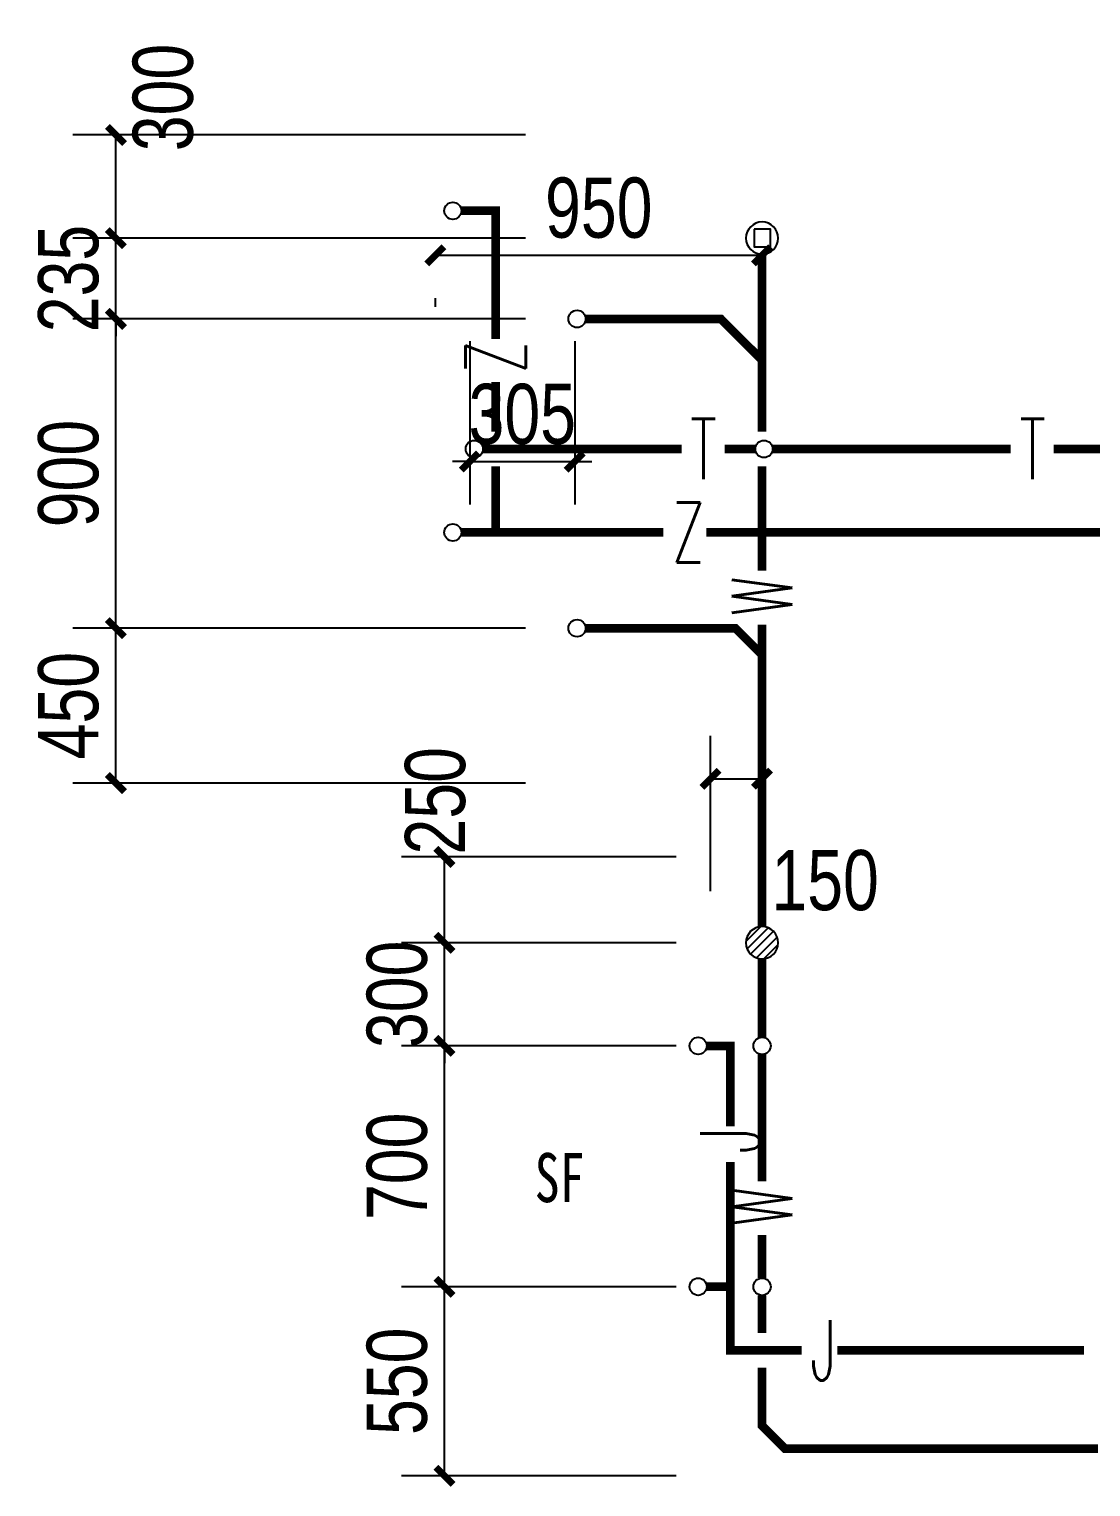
# Model space of a CAD drawing. Extents: x 31688 to 157843, y 203 to 96712.
# Drawn here: x 101199 to 104286, y 6746 to 10985 of the extents above; entities that cross this region are included whole.
import ezdxf

# ---------------------------------------------------------------- set-up
doc = ezdxf.new("R2010")
doc.units = 0
doc.header["$LTSCALE"] = 1000
doc.header["$MEASUREMENT"] = 0
doc.linetypes.add('109-34 轴网$0$L1$0$$AUDIT_BAD_LTYPE1', pattern=[0])
doc.layers.get('Defpoints').update_dxf_attribs({"color": 167})
for name, color, linetype in [('02-TEXT_房间', 7, 'Continuous'), ('A-I_卫-洁具', 241, 'Continuous'), ('EQUIP_污水', 7, 'Continuous'), ('PIPE-中水', 122, 'Continuous'), ('PIPE-污水', 2, 'Continuous'), ('PIPE-给水中', 3, 'Continuous'), ('PIPE-通气', 30, 'Continuous'), ('TEXT_中水', 7, 'Continuous'), ('TEXT_污水', 7, 'Continuous'), ('TEXT_给水', 7, 'Continuous'), ('TEXT_通气', 7, 'Continuous'), ('TWT_DIM', 3, 'Continuous'), ('VPIPE-中水', 122, 'TG_Z'), ('VPIPE-给水中', 3, 'TG_J1'), ('VPIPE-通气', 3, 'Continuous')]:
    doc.layers.add(name, color=color, linetype=linetype)
doc.styles.add('_TCH_DIM_T3', font='ros.shx', dxfattribs={"width": 0.8, "bigfont": 'jd.shx'})
doc.styles.add('_TCH_SPACE', font='STXIHEI.TTF', dxfattribs={"width": 0.75, "height": 5})
doc.styles.add('_TWT_PIPETEXT', font='SIMPLEX', dxfattribs={"width": 0.8, "height": 3.5, "bigfont": 'HZTXT'})
doc.styles.add('TG_LINETYPE', font='SIMPLEX', dxfattribs={"width": 0.8, "height": 3, "bigfont": 'HZTXT'})
doc.linetypes.add('TG_J1', pattern='A,5,-0.6,["J1",TG_LINETYPE,S=0.1,R=0,X=-0.52,Y=-0.15],0', length=5.6)
doc.linetypes.add('TG_Z', pattern='A,5,-0.3,["Z",TG_LINETYPE,S=0.1,R=0,X=-0.28,Y=-0.15],0', length=5.3)
doc.dimstyles.new('_TWT_ARCH&&50', dxfattribs={"dimtxt": 175, "dimasz": 50, "dimexe": 125, "dimexo": 150, "dimgap": 50, "dimtad": 1, "dimdec": 0, "dimzin": 0, "dimdsep": 46, "dimtxsty": '_TCH_DIM_T3', "dimblk": 'ARCHTICK', "dimcen": 0.09, "dimclrt": 7, "dimazin": 2, "dimtfac": 1, "dimtdec": 0, "dimtix": 1, "dimtmove": 2, "dimatfit": 3, "dimfxl": 0, "dimtolj": 1, "dimtzin": 0, "dimarcsym": 0})

# ---------------------------------------------------------------- blocks, each defined once
blk = doc.blocks.new('$TwtSys$00000141')
for p, q in [((-94.2, 7.7), (-10.1, 91.8)), ((-94.2, 7.7), (-10.1, 91.8)), ((-87.2, -35.1), (35.1, 87.2)), ((-87.2, -35.1), (35.1, 87.2)), ((-66.5, -66.5), (66.5, 66.5)), ((-66.5, -66.5), (66.5, 66.5)), ((-32.4, -87.1), (87.6, 32.9)), ((-32.4, -87.1), (87.6, 32.9)), ((11.4, -92.3), (92.3, -11.4)), ((11.4, -92.3), (92.3, -11.4))]:
    blk.add_line(p, q)
blk.add_circle((0, 0), 94)
blk.add_circle((0, 0), 94)
blk = doc.blocks.new('$TwtSys$00000147')
blk.add_circle((0, 0, 0), 1)
blk = doc.blocks.new('_ArchTick')
at = {"color": 0, "linetype": 'ByBlock', "const_width": 0.4}
blk.add_lwpolyline([(-0.5, -0.5), (0.5, 0.5)], dxfattribs=at)
blk = doc.blocks.new('*D846')
at = {"layer": 'Defpoints', "color": 0, "linetype": '109-34 轴网$0$L1$0$$AUDIT_BAD_LTYPE1'}
for p in [(102406.6, 7327.6), (103230.2, 7327.6), (103230.2, 6777.6)]:
    blk.add_point(p, dxfattribs=at)
at = {"layer": 'TWT_DIM', "color": 0, "linetype": '109-34 轴网$0$L1$0$$AUDIT_BAD_LTYPE1', "lineweight": -2}
for p, q in [((103080.2, 7327.6), (102281.6, 7327.6)), ((102406.6, 6777.6), (102406.6, 7327.6)), ((103080.2, 6777.6), (102281.6, 6777.6))]:
    blk.add_line(p, q, dxfattribs=at)
at = {"layer": 'TWT_DIM', "color": 0, "linetype": '109-34 轴网$0$L1$0$$AUDIT_BAD_LTYPE1', "lineweight": -2, "xscale": 50, "yscale": 50, "zscale": 50}
for p, rotation in [((102406.6, 7327.6), 90), ((102406.6, 6777.6), 270)]:
    blk.add_blockref('_ArchTick', p, dxfattribs=dict(at, rotation=rotation))
at = {"layer": 'TWT_DIM', "color": 7, "linetype": '109-34 轴网$0$L1$0$$AUDIT_BAD_LTYPE1', "insert": (102269.1, 7052.6), "char_height": 175, "attachment_point": 5, "rotation": 90, "style": '_TCH_DIM_T3'}
blk.add_mtext('\\A1;550', dxfattribs=at)
blk = doc.blocks.new('*D847')
at = {"layer": 'Defpoints', "color": 0, "linetype": '109-34 轴网$0$L1$0$$AUDIT_BAD_LTYPE1'}
for p in [(102406.6, 8028.1), (103230.2, 8028.1), (103230.2, 7327.6)]:
    blk.add_point(p, dxfattribs=at)
at = {"layer": 'TWT_DIM', "color": 0, "linetype": '109-34 轴网$0$L1$0$$AUDIT_BAD_LTYPE1', "lineweight": -2}
for p, q in [((103080.2, 8028.1), (102281.6, 8028.1)), ((102406.6, 7327.6), (102406.6, 8028.1)), ((103080.2, 7327.6), (102281.6, 7327.6))]:
    blk.add_line(p, q, dxfattribs=at)
at = {"layer": 'TWT_DIM', "color": 0, "linetype": '109-34 轴网$0$L1$0$$AUDIT_BAD_LTYPE1', "lineweight": -2, "xscale": 50, "yscale": 50, "zscale": 50}
for p, rotation in [((102406.6, 8028.1), 90), ((102406.6, 7327.6), 270)]:
    blk.add_blockref('_ArchTick', p, dxfattribs=dict(at, rotation=rotation))
at = {"layer": 'TWT_DIM', "color": 7, "linetype": '109-34 轴网$0$L1$0$$AUDIT_BAD_LTYPE1', "insert": (102269.1, 7677.9), "char_height": 175, "attachment_point": 5, "rotation": 90, "style": '_TCH_DIM_T3'}
blk.add_mtext('\\A1;700', dxfattribs=at)
blk = doc.blocks.new('*D848')
at = {"layer": 'Defpoints', "color": 0, "linetype": '109-34 轴网$0$L1$0$$AUDIT_BAD_LTYPE1'}
for p in [(102406.6, 8328.1), (103230.2, 8328.1), (103230.2, 8028.1)]:
    blk.add_point(p, dxfattribs=at)
at = {"layer": 'TWT_DIM', "color": 0, "linetype": '109-34 轴网$0$L1$0$$AUDIT_BAD_LTYPE1', "lineweight": -2}
for p, q in [((102406.6, 8328.1), (102406.6, 8378.1)), ((103080.2, 8328.1), (102281.6, 8328.1)), ((102406.6, 8028.1), (102406.6, 8328.1)), ((103080.2, 8028.1), (102281.6, 8028.1)), ((102406.6, 8028.1), (102406.6, 7978.1))]:
    blk.add_line(p, q, dxfattribs=at)
at = {"layer": 'TWT_DIM', "color": 0, "linetype": '109-34 轴网$0$L1$0$$AUDIT_BAD_LTYPE1', "lineweight": -2, "xscale": 50, "yscale": 50, "zscale": 50}
for p, rotation in [((102406.6, 8328.1), 270), ((102406.6, 8028.1), 90)]:
    blk.add_blockref('_ArchTick', p, dxfattribs=dict(at, rotation=rotation))
at = {"layer": 'TWT_DIM', "color": 7, "linetype": '109-34 轴网$0$L1$0$$AUDIT_BAD_LTYPE1', "insert": (102269.1, 8178.1), "char_height": 175, "attachment_point": 5, "rotation": 90, "style": '_TCH_DIM_T3'}
blk.add_mtext('\\A1;300', dxfattribs=at)
blk = doc.blocks.new('*D849')
at = {"layer": 'Defpoints', "color": 0, "linetype": '109-34 轴网$0$L1$0$$AUDIT_BAD_LTYPE1'}
for p in [(102406.6, 8577.6), (103230.2, 8577.6), (103230.2, 8328.1)]:
    blk.add_point(p, dxfattribs=at)
at = {"layer": 'TWT_DIM', "color": 0, "linetype": '109-34 轴网$0$L1$0$$AUDIT_BAD_LTYPE1', "lineweight": -2}
for p, q in [((103080.2, 8577.6), (102281.6, 8577.6)), ((102406.6, 8328.1), (102406.6, 8577.6)), ((103080.2, 8328.1), (102281.6, 8328.1))]:
    blk.add_line(p, q, dxfattribs=at)
at = {"layer": 'TWT_DIM', "color": 0, "linetype": '109-34 轴网$0$L1$0$$AUDIT_BAD_LTYPE1', "lineweight": -2, "xscale": 50, "yscale": 50, "zscale": 50}
for p, rotation in [((102406.6, 8577.6), 90), ((102406.6, 8328.1), 270)]:
    blk.add_blockref('_ArchTick', p, dxfattribs=dict(at, rotation=rotation))
at = {"layer": 'TWT_DIM', "color": 7, "linetype": '109-34 轴网$0$L1$0$$AUDIT_BAD_LTYPE1', "insert": (102380.3, 8741), "char_height": 175, "attachment_point": 5, "rotation": 90, "style": '_TCH_DIM_T3'}
blk.add_mtext('\\A1;250', dxfattribs=at)
blk = doc.blocks.new('*D851')
at = {"layer": 'Defpoints', "color": 0, "linetype": '109-34 轴网$0$L1$0$$AUDIT_BAD_LTYPE1'}
for p in [(102480.3, 10227.6), (102785.3, 10227.6), (102785.3, 9727.6)]:
    blk.add_point(p, dxfattribs=at)
at = {"layer": 'TWT_DIM', "color": 0, "linetype": '109-34 轴网$0$L1$0$$AUDIT_BAD_LTYPE1', "lineweight": -2}
for p, q in [((102480.3, 10077.6), (102480.3, 9602.6)), ((102785.3, 10077.6), (102785.3, 9602.6)), ((102480.3, 9727.6), (102430.3, 9727.6)), ((102480.3, 9727.6), (102785.3, 9727.6)), ((102785.3, 9727.6), (102835.3, 9727.6))]:
    blk.add_line(p, q, dxfattribs=at)
at = {"layer": 'TWT_DIM', "color": 0, "linetype": '109-34 轴网$0$L1$0$$AUDIT_BAD_LTYPE1', "lineweight": -2, "xscale": 50, "yscale": 50, "zscale": 50}
blk.add_blockref('_ArchTick', (102480.3, 9727.6), dxfattribs=at)
at = {"layer": 'TWT_DIM', "color": 0, "linetype": '109-34 轴网$0$L1$0$$AUDIT_BAD_LTYPE1', "lineweight": -2, "xscale": 50, "yscale": 50, "zscale": 50, "rotation": 180}
blk.add_blockref('_ArchTick', (102785.3, 9727.6), dxfattribs=at)
at = {"layer": 'TWT_DIM', "color": 7, "linetype": '109-34 轴网$0$L1$0$$AUDIT_BAD_LTYPE1', "insert": (102632.8, 9865.1), "char_height": 175, "attachment_point": 5, "style": '_TCH_DIM_T3'}
blk.add_mtext('\\A1;305', dxfattribs=at)
blk = doc.blocks.new('*D852')
at = {"layer": 'Defpoints', "color": 0, "linetype": '109-34 轴网$0$L1$0$$AUDIT_BAD_LTYPE1'}
for p in [(103330.2, 8805.2), (103180.3, 8328.1), (103330.2, 8328.1)]:
    blk.add_point(p, dxfattribs=at)
at = {"layer": 'TWT_DIM', "color": 0, "linetype": '109-34 轴网$0$L1$0$$AUDIT_BAD_LTYPE1', "lineweight": -2}
for p, q in [((103180.3, 8478.1), (103180.3, 8930.2)), ((103330.2, 8478.1), (103330.2, 8930.2)), ((103180.3, 8805.2), (103330.2, 8805.2))]:
    blk.add_line(p, q, dxfattribs=at)
at = {"layer": 'TWT_DIM', "color": 0, "linetype": '109-34 轴网$0$L1$0$$AUDIT_BAD_LTYPE1', "lineweight": -2, "xscale": 50, "yscale": 50, "zscale": 50, "rotation": 180}
blk.add_blockref('_ArchTick', (103180.3, 8805.2), dxfattribs=at)
at = {"layer": 'TWT_DIM', "color": 0, "linetype": '109-34 轴网$0$L1$0$$AUDIT_BAD_LTYPE1', "lineweight": -2, "xscale": 50, "yscale": 50, "zscale": 50}
blk.add_blockref('_ArchTick', (103330.2, 8805.2), dxfattribs=at)
at = {"layer": 'TWT_DIM', "color": 7, "linetype": '109-34 轴网$0$L1$0$$AUDIT_BAD_LTYPE1', "insert": (103513.5, 8509.1), "char_height": 175, "attachment_point": 5, "style": '_TCH_DIM_T3'}
blk.add_mtext('\\A1;150', dxfattribs=at)
blk = doc.blocks.new('$TwtSys$00000136')
at = {"elevation": 0}
blk.add_lwpolyline([(-51.3, 45.2), (50.9, 45.2), (50.9, -49.1), (-51.3, -49.1)], close=True, dxfattribs=at)
blk.add_circle((0, 0, 0), 93.8)
blk = doc.blocks.new('*D872')
at = {"layer": 'Defpoints', "color": 0, "linetype": '109-34 轴网$0$L1$0$$AUDIT_BAD_LTYPE1'}
for p in [(102380.3, 10327.6), (103330.2, 10327.6), (103330.2, 10327.6)]:
    blk.add_point(p, dxfattribs=at)
at = {"layer": 'TWT_DIM', "color": 0, "linetype": '109-34 轴网$0$L1$0$$AUDIT_BAD_LTYPE1', "lineweight": -2}
for p, q in [((102380.3, 10327.6), (103330.2, 10327.6)), ((102380.3, 10177.6), (102380.3, 10202.6)), ((103330.2, 10177.6), (103330.2, 10202.6))]:
    blk.add_line(p, q, dxfattribs=at)
at = {"layer": 'TWT_DIM', "color": 0, "linetype": '109-34 轴网$0$L1$0$$AUDIT_BAD_LTYPE1', "lineweight": -2, "xscale": 50, "yscale": 50, "zscale": 50, "rotation": 180}
blk.add_blockref('_ArchTick', (102380.3, 10327.6), dxfattribs=at)
at = {"layer": 'TWT_DIM', "color": 0, "linetype": '109-34 轴网$0$L1$0$$AUDIT_BAD_LTYPE1', "lineweight": -2, "xscale": 50, "yscale": 50, "zscale": 50}
blk.add_blockref('_ArchTick', (103330.2, 10327.6), dxfattribs=at)
at = {"layer": 'TWT_DIM', "color": 7, "linetype": '109-34 轴网$0$L1$0$$AUDIT_BAD_LTYPE1', "insert": (102855.3, 10465.1), "char_height": 175, "attachment_point": 5, "style": '_TCH_DIM_T3'}
blk.add_mtext('\\A1;950', dxfattribs=at)
blk = doc.blocks.new('*D873')
at = {"layer": 'Defpoints', "color": 0, "linetype": '109-34 轴网$0$L1$0$$AUDIT_BAD_LTYPE1'}
for p in [(101451.1, 9243), (102792.1, 9243), (102792.1, 8792.6)]:
    blk.add_point(p, dxfattribs=at)
at = {"layer": 'TWT_DIM', "color": 0, "linetype": '109-34 轴网$0$L1$0$$AUDIT_BAD_LTYPE1', "lineweight": -2}
for p, q in [((102642.1, 9243), (101326.1, 9243)), ((101451.1, 8792.6), (101451.1, 9243)), ((102642.1, 8792.6), (101326.1, 8792.6))]:
    blk.add_line(p, q, dxfattribs=at)
at = {"layer": 'TWT_DIM', "color": 0, "linetype": '109-34 轴网$0$L1$0$$AUDIT_BAD_LTYPE1', "lineweight": -2, "xscale": 50, "yscale": 50, "zscale": 50}
for p, rotation in [((101451.1, 9243), 90), ((101451.1, 8792.6), 270)]:
    blk.add_blockref('_ArchTick', p, dxfattribs=dict(at, rotation=rotation))
at = {"layer": 'TWT_DIM', "color": 7, "linetype": '109-34 轴网$0$L1$0$$AUDIT_BAD_LTYPE1', "insert": (101313.6, 9017.8), "char_height": 175, "attachment_point": 5, "rotation": 90, "style": '_TCH_DIM_T3'}
blk.add_mtext('\\A1;450', dxfattribs=at)
blk = doc.blocks.new('*D874')
at = {"layer": 'Defpoints', "color": 0, "linetype": '109-34 轴网$0$L1$0$$AUDIT_BAD_LTYPE1'}
for p in [(101451.1, 10142.6), (102792.1, 10142.6), (102792.1, 9243)]:
    blk.add_point(p, dxfattribs=at)
at = {"layer": 'TWT_DIM', "color": 0, "linetype": '109-34 轴网$0$L1$0$$AUDIT_BAD_LTYPE1', "lineweight": -2}
for p, q in [((102642.1, 10142.6), (101326.1, 10142.6)), ((101451.1, 9243), (101451.1, 10142.6)), ((102642.1, 9243), (101326.1, 9243))]:
    blk.add_line(p, q, dxfattribs=at)
at = {"layer": 'TWT_DIM', "color": 0, "linetype": '109-34 轴网$0$L1$0$$AUDIT_BAD_LTYPE1', "lineweight": -2, "xscale": 50, "yscale": 50, "zscale": 50}
for p, rotation in [((101451.1, 10142.6), 90), ((101451.1, 9243), 270)]:
    blk.add_blockref('_ArchTick', p, dxfattribs=dict(at, rotation=rotation))
at = {"layer": 'TWT_DIM', "color": 7, "linetype": '109-34 轴网$0$L1$0$$AUDIT_BAD_LTYPE1', "insert": (101313.6, 9692.8), "char_height": 175, "attachment_point": 5, "rotation": 90, "style": '_TCH_DIM_T3'}
blk.add_mtext('\\A1;900', dxfattribs=at)
blk = doc.blocks.new('*D875')
at = {"layer": 'Defpoints', "color": 0, "linetype": '109-34 轴网$0$L1$0$$AUDIT_BAD_LTYPE1'}
for p in [(101451.1, 10377.6), (102792.1, 10377.6), (102792.1, 10142.6)]:
    blk.add_point(p, dxfattribs=at)
at = {"layer": 'TWT_DIM', "color": 0, "linetype": '109-34 轴网$0$L1$0$$AUDIT_BAD_LTYPE1', "lineweight": -2}
for p, q in [((101451.1, 10377.6), (101451.1, 10427.6)), ((102642.1, 10377.6), (101326.1, 10377.6)), ((101451.1, 10142.6), (101451.1, 10377.6)), ((102642.1, 10142.6), (101326.1, 10142.6)), ((101451.1, 10142.6), (101451.1, 10092.6))]:
    blk.add_line(p, q, dxfattribs=at)
at = {"layer": 'TWT_DIM', "color": 0, "linetype": '109-34 轴网$0$L1$0$$AUDIT_BAD_LTYPE1', "lineweight": -2, "xscale": 50, "yscale": 50, "zscale": 50}
for p, rotation in [((101451.1, 10377.6), 270), ((101451.1, 10142.6), 90)]:
    blk.add_blockref('_ArchTick', p, dxfattribs=dict(at, rotation=rotation))
at = {"layer": 'TWT_DIM', "color": 7, "linetype": '109-34 轴网$0$L1$0$$AUDIT_BAD_LTYPE1', "insert": (101313.6, 10260.1), "char_height": 175, "attachment_point": 5, "rotation": 90, "style": '_TCH_DIM_T3'}
blk.add_mtext('\\A1;235', dxfattribs=at)
blk = doc.blocks.new('*D876')
at = {"layer": 'Defpoints', "color": 0, "linetype": '109-34 轴网$0$L1$0$$AUDIT_BAD_LTYPE1'}
for p in [(101451.1, 10677.6), (102792.1, 10677.6), (102792.1, 10377.6)]:
    blk.add_point(p, dxfattribs=at)
at = {"layer": 'TWT_DIM', "color": 0, "linetype": '109-34 轴网$0$L1$0$$AUDIT_BAD_LTYPE1', "lineweight": -2}
for p, q in [((102642.1, 10677.6), (101326.1, 10677.6)), ((101451.1, 10377.6), (101451.1, 10677.6)), ((102642.1, 10377.6), (101326.1, 10377.6))]:
    blk.add_line(p, q, dxfattribs=at)
at = {"layer": 'TWT_DIM', "color": 0, "linetype": '109-34 轴网$0$L1$0$$AUDIT_BAD_LTYPE1', "lineweight": -2, "xscale": 50, "yscale": 50, "zscale": 50}
for p, rotation in [((101451.1, 10677.6), 90), ((101451.1, 10377.6), 270)]:
    blk.add_blockref('_ArchTick', p, dxfattribs=dict(at, rotation=rotation))
at = {"layer": 'TWT_DIM', "color": 7, "linetype": '109-34 轴网$0$L1$0$$AUDIT_BAD_LTYPE1', "insert": (101588.6, 10786.6), "char_height": 175, "attachment_point": 5, "rotation": 90, "style": '_TCH_DIM_T3'}
blk.add_mtext('\\A1;300', dxfattribs=at)

msp = doc.modelspace()

# ---------------------------------------------------------------- hatches: boundary and pattern name
at = {"layer": 'PIPE-中水', "linetype": 'Continuous'}
for points in [[(102555.3, 10457.2), (102567.8, 10457.2), (102567.8, 10469.7)], [(102555.3, 10457.2), (102555.3, 10469.7), (102567.8, 10469.7)]]:
    msp.add_hatch(color=256, dxfattribs=at).paths.add_polyline_path(points)
at = {"layer": 'PIPE-污水', "linetype": 'Continuous'}
for points in [[(103210.2, 10142.6), (103219.1, 10151.5), (103215.4, 10155.1)], [(103210.2, 10142.6), (103210.2, 10155.1), (103215.4, 10155.1)], [(103252.7, 9243), (103261.5, 9251.8), (103257.9, 9255.5)], [(103252.7, 9243), (103252.7, 9255.5), (103257.9, 9255.5)], [(103330.2, 6923.3), (103317.7, 6923.3), (103317.7, 6918.2)], [(103330.2, 6923.3), (103321.4, 6914.5), (103317.7, 6918.2)], [(103397.1, 6856.5), (103388.2, 6847.6), (103391.9, 6844)], [(103397.1, 6856.5), (103397.1, 6844), (103391.9, 6844)]]:
    msp.add_hatch(color=256, dxfattribs=at).paths.add_polyline_path(points)
at = {"layer": 'PIPE-给水中', "linetype": 'Continuous'}
for points in [[(103237.8, 8028.1), (103237.8, 8040.6), (103250.3, 8040.6)], [(103237.8, 8028.1), (103250.3, 8028.1), (103250.3, 8040.6)], [(103237.8, 7142.7), (103237.8, 7130.2), (103225.3, 7130.2)], [(103237.8, 7142.7), (103225.3, 7142.7), (103225.3, 7130.2)]]:
    msp.add_hatch(color=256, dxfattribs=at).paths.add_polyline_path(points)

# ---------------------------------------------------------------- linework, layer by layer
at = {"layer": 'PIPE-中水', "linetype": 'Continuous', "ltscale": 0.5, "const_width": 25}
for points in [[(102555.3, 10457.2), (102455.8, 10457.2)], [(102555.3, 10083.8), (102555.3, 10457.2)], [(102555.3, 9814.3), (102555.3, 9959.1)], [(102555.3, 9521.5), (102555.3, 9714.3)], [(102555.3, 9521.5), (102455.8, 9521.5)], [(103043.2, 9521.5), (102555.3, 9521.5)], [(104333.6, 9521.5), (103167.9, 9521.5)]]:
    msp.add_lwpolyline(points, dxfattribs=at)
at = {"layer": 'PIPE-污水', "linetype": 'Continuous', "ltscale": 0.5, "const_width": 25}
for points in [[(103330.2, 10022.7), (103330.2, 10330.6)], [(102817.1, 10142.6), (103210.2, 10142.6)], [(103210.2, 10142.6), (103330.2, 10022.7)], [(103330.2, 9814.3), (103330.2, 10022.7)], [(103330.2, 9410.1), (103330.2, 9714.3)], [(102817.1, 9243), (103252.7, 9243)], [(103252.7, 9243), (103330.2, 9165.5)], [(103330.2, 8375.1), (103330.2, 9253.4)], [(103330.2, 8053.1), (103330.2, 8281.1)], [(103330.2, 7634.4), (103330.2, 8003.1)], [(103330.2, 7352.6), (103330.2, 7477.8)], [(103330.2, 7192.7), (103330.2, 7302.6)], [(103330.2, 6923.3), (103330.2, 7092.7)], [(103330.2, 6923.3), (103397.1, 6856.5)], [(103397.1, 6856.5), (104307.4, 6856.5)]]:
    msp.add_lwpolyline(points, dxfattribs=at)
at = {"layer": 'PIPE-给水中', "linetype": 'Continuous', "ltscale": 0.5, "const_width": 25}
for points in [[(103237.8, 8028.1), (103169.4, 8028.1)], [(103237.8, 7793.7), (103237.8, 8028.1)], [(103237.8, 7327.6), (103237.8, 7690.4)], [(103237.8, 7327.6), (103169.4, 7327.6)], [(103237.8, 7142.7), (103237.8, 7327.6)], [(103445.4, 7142.7), (103237.8, 7142.7)], [(104266.7, 7142.7), (103548.7, 7142.7)]]:
    msp.add_lwpolyline(points, dxfattribs=at)
at = {"layer": 'PIPE-通气', "linetype": 'Continuous', "ltscale": 0.5, "const_width": 25}
for points in [[(103096.4, 9764.3), (102518.3, 9764.3)], [(103310.7, 9764.3), (103221.1, 9764.3)], [(104053.6, 9764.3), (103360.7, 9764.3)], [(104999.5, 9764.3), (104178.2, 9764.3)]]:
    msp.add_lwpolyline(points, dxfattribs=at)
at = {"layer": 'VPIPE-中水', "linetype": 'Continuous'}
for centre in [(102430.8, 10457.2), (102430.8, 9521.5)]:
    msp.add_circle(centre, 25, dxfattribs=at)
at = {"layer": 'VPIPE-给水中', "linetype": 'Continuous'}
for centre in [(103144.4, 8028.1), (103144.4, 7327.6)]:
    msp.add_circle(centre, 25, dxfattribs=at)
at = {"layer": 'VPIPE-通气', "linetype": 'Continuous'}
for centre in [(102493.3, 9764.3), (103335.7, 9764.3)]:
    msp.add_circle(centre, 25, dxfattribs=at)

# ---------------------------------------------------------------- block references
at = {"layer": 'A-I_卫-洁具', "xscale": 0.5, "yscale": -0.5, "zscale": 0.5, "rotation": 270}
msp.add_blockref('$TwtSys$00000141', (103330.2, 8328.1), dxfattribs=at)
at = {"layer": 'EQUIP_污水', "linetype": '109-34 轴网$0$L1$0$$AUDIT_BAD_LTYPE1', "xscale": 0.5, "yscale": -0.5, "zscale": 0.5, "rotation": 270}
msp.add_blockref('$TwtSys$00000136', (103330.2, 10377.6), dxfattribs=at)
at = {"layer": 'EQUIP_污水', "linetype": '109-34 轴网$0$L1$0$$AUDIT_BAD_LTYPE1', "xscale": 25, "yscale": 25, "zscale": 25}
for p in [(102792.1, 10142.6), (102792.1, 9243), (103330.2, 8028.1), (103330.2, 7327.6)]:
    msp.add_blockref('$TwtSys$00000147', p, dxfattribs=at)

# ---------------------------------------------------------------- texts
at = {"layer": '02-TEXT_房间', "style": '_TCH_SPACE', "width": 0.75}
msp.add_text('SF', height=142.71, dxfattribs=at).set_placement((102668.7, 7573.7))
at = {"layer": 'TEXT_中水', "linetype": '109-34 轴网$0$L1$0$$AUDIT_BAD_LTYPE1', "style": '_TWT_PIPETEXT', "width": 0.64}
for rotation, p in [(90, (102642.8, 9984.1)), (360, (103068.2, 9434))]:
    msp.add_text('Z', height=175, rotation=rotation, dxfattribs=at).set_placement(p)
at = {"layer": 'TEXT_污水', "linetype": '109-34 轴网$0$L1$0$$AUDIT_BAD_LTYPE1', "style": '_TWT_PIPETEXT', "width": 0.64}
for p in [(103417.7, 9278.4), (103417.7, 7502.8)]:
    msp.add_text('W', height=175, rotation=90, dxfattribs=at).set_placement(p)
at = {"layer": 'TEXT_给水', "linetype": '109-34 轴网$0$L1$0$$AUDIT_BAD_LTYPE1', "style": '_TWT_PIPETEXT', "width": 0.64}
msp.add_text('J', height=175, rotation=90, dxfattribs=at).set_placement((103325.3, 7715.4))
msp.add_text('J', height=175, dxfattribs=at).set_placement((103470.4, 7055.2))
at = {"layer": 'TEXT_通气', "linetype": '109-34 轴网$0$L1$0$$AUDIT_BAD_LTYPE1', "style": '_TWT_PIPETEXT', "width": 0.64}
for p in [(103121.4, 9676.8), (104078.6, 9676.8)]:
    msp.add_text('T', height=175, dxfattribs=at).set_placement(p)

# ---------------------------------------------------------------- dimensions: what is measured, and where the dimension line sits
at = {"layer": 'TWT_DIM', "linetype": '109-34 轴网$0$L1$0$$AUDIT_BAD_LTYPE1'}
for base, p1, p2, angle, text, picture, middle in [((101451.1, 10677.6), (102792.1, 10377.6), (102792.1, 10677.6), 90, '300', '*D876', (101588.6, 10786.6)), ((102406.6, 8577.6), (103230.2, 8328.1), (103230.2, 8577.6), 90, '250', '*D849', (102380.3, 8741)), ((103330.2, 8805.2), (103180.3, 8328.1), (103330.2, 8328.1), 0, '150', '*D852', (103513.5, 8509.1))]:
    dim = msp.add_linear_dim(base=base, p1=p1, p2=p2, angle=angle, text=text, dimstyle='_TWT_ARCH&&50', dxfattribs=at)
    dim.commit()
    dim.dimension.update_dxf_attribs({"geometry": picture, "text_midpoint": middle, "dimtype": 161})
for p1, p2, distance, text, picture, middle in [((102380.3, 10327.6), (103330.2, 10327.6), 0, '950', '*D872', (102855.3, 10465.1)), ((102792.1, 10142.6), (102792.1, 10377.6), 1340.9, '235', '*D875', (101313.6, 10260.1)), ((102480.3, 10227.6), (102785.3, 10227.6), -500, '305', '*D851', (102632.8, 9865.1)), ((102792.1, 9243), (102792.1, 10142.6), 1340.9, '900', '*D874', (101313.6, 9692.8)), ((102792.1, 8792.6), (102792.1, 9243), 1340.9, '450', '*D873', (101313.6, 9017.8)), ((103230.2, 8028.1), (103230.2, 8328.1), 823.6, '300', '*D848', (102269.1, 8178.1)), ((103230.2, 7327.6), (103230.2, 8028.1), 823.6, '700', '*D847', (102269.1, 7677.9)), ((103230.2, 6777.6), (103230.2, 7327.6), 823.6, '550', '*D846', (102269.1, 7052.6))]:
    dim = msp.add_aligned_dim(p1=p1, p2=p2, distance=distance, text=text, dimstyle='_TWT_ARCH&&50', dxfattribs=at)
    dim.commit()
    dim.dimension.update_dxf_attribs({"geometry": picture, "text_midpoint": middle})

doc.saveas('drawing.dxf')
